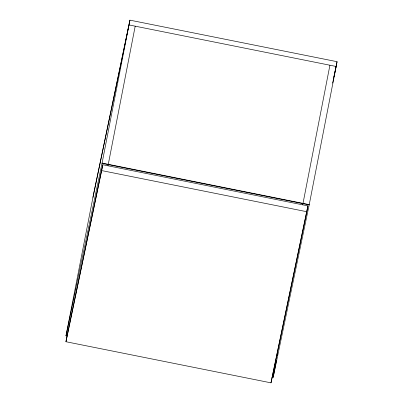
<?xml version="1.0" encoding="UTF-8"?>
<svg xmlns="http://www.w3.org/2000/svg" width="403" height="403" viewBox="0 0 403 403"><rect width="100%" height="100%" fill="white"/><g stroke="black" fill="none" stroke-linecap="round" stroke-linejoin="round"><path stroke-width="0.6" d="M67.13 336.042L65.996 335.815L93.879 192.614L129.912 20.15L337.064 61.694L309.187 204.89L102.03 163.351L129.912 20.15M65.936 341.724L102.82 164.751L307.907 205.878L306.774 211.711L271.018 382.85L65.936 341.724L102.82 164.751M135.196 26.17L107.984 165.824M329.921 65.221L302.713 204.875M271.018 382.85L272.156 377.017M272.025 377.132L273.153 377.359L276.448 360.438M277.41 355.506L277.652 354.272M92.952 197.389L128.98 24.926L336.137 66.465L333.951 76.938M65.996 335.815L102.08 163.084L309.237 204.628L273.153 377.359M333.462 78.938L337.064 61.694M332.661 83.099L333.694 78.172M272.282 376.402L307.907 205.878M101.687 170.585L306.774 211.711M66.052 335.548L67.18 335.775"/></g></svg>
